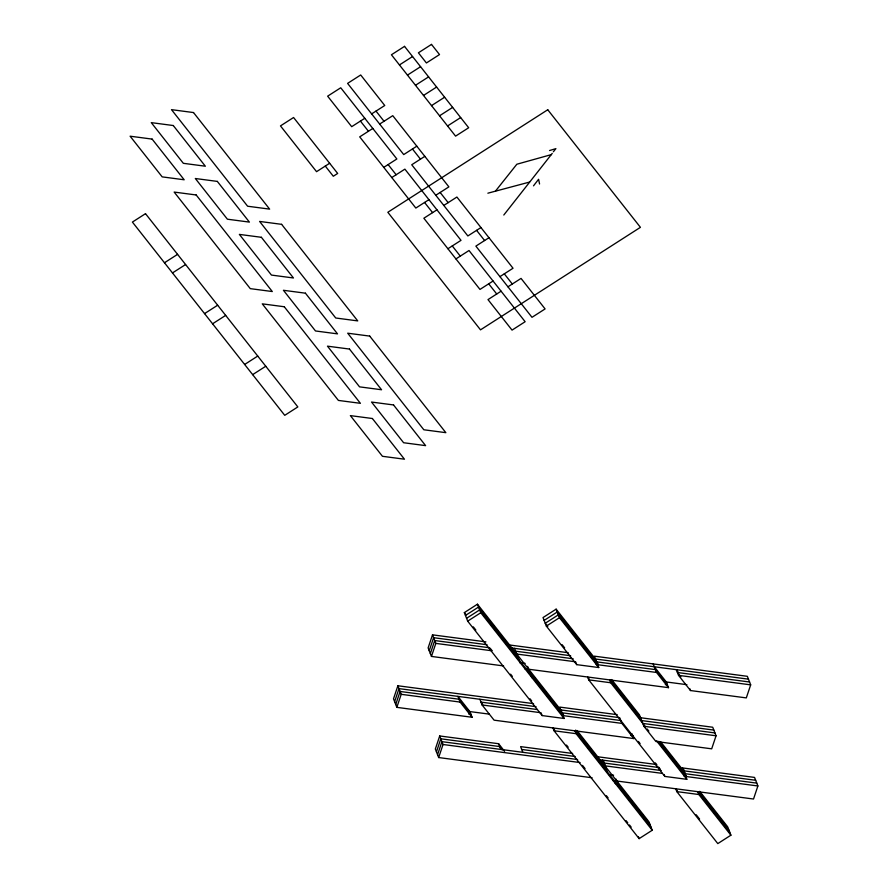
<?xml version="1.0" encoding="UTF-8"?>
<svg xmlns="http://www.w3.org/2000/svg" width="888" height="888" viewBox="0 0 888 888"><rect width="100%" height="100%" fill="white"/><g stroke="black" fill="none" stroke-linecap="round" stroke-linejoin="round"><path stroke-width="1.33" d="M533.555 703.64L397.88 685.769L393.506 698.823L396.836 707.359L472.083 717.271L469.863 711.577L457.875 696.381L460.106 702.075L472.083 717.271M394.616 701.664L398.99 688.622L536.041 706.67M395.726 704.517L400.1 691.463L458.985 699.222L470.973 714.429L468.908 714.152M396.836 707.359L401.21 694.316L397.88 685.769M485.914 641.88L432.5 634.842L428.127 647.896L431.457 656.432L503.618 665.933M429.237 650.738L433.61 637.695L487.024 644.732M430.347 653.59L434.72 640.537L489.51 647.752M431.457 656.432L435.83 643.389L432.5 634.842M504.595 751.315L498.601 743.722L439.704 735.963L435.342 749.006L438.672 757.553L592.107 777.755M436.452 751.859L440.814 738.805L499.711 746.564L502.275 749.827M437.562 754.7L441.924 741.658L577.611 759.529M438.672 757.553L443.034 744.499L439.704 735.963M639.038 717.537L712.72 727.239L716.061 735.786L711.688 748.828L655.888 741.48L643.9 726.284L639.46 714.884L611.61 679.553M596.281 660.106L556.121 609.157L543.023 617.56L546.353 626.107L576.734 664.646L598.745 667.543L594.294 656.154L747.352 676.312L750.682 684.859L746.309 697.901L690.509 690.553L678.532 675.357L676.312 669.663L678.021 671.828M589.299 679.142L587.612 677L588.722 679.853L664.846 776.423L686.846 779.32L682.406 767.92L754.556 777.422L757.886 785.969L753.524 799.022L612.698 780.474M533.51 185.836L538.594 179.276L539.56 184.005M503.796 215.029L552.247 153.38M495.437 191.164L516.838 164.236L551.27 154.634M553.368 151.77L555.899 148.629L549.561 150.527M399.456 64.935L412.554 56.532M407.47 75.103L420.568 66.711M415.484 85.281L428.593 76.879M364.79 118.293L351.692 126.684L327.639 96.17L340.737 87.779L396.858 158.974L383.76 167.377M371.639 113.897L384.748 105.494L360.695 74.981L347.596 83.383L403.718 154.579L416.816 146.187M423.509 95.449L436.607 87.046M372.805 128.46L359.707 136.863L415.828 208.058L428.937 199.656M379.664 124.065L392.762 115.673L448.884 186.869L435.786 195.271M164.469 262.759L177.567 254.357M329.648 163.27L316.55 171.673L280.475 125.896L293.573 117.505L337.673 173.449L333.3 176.246L325.286 166.067M431.524 105.617L444.622 97.225M172.483 272.927L185.581 264.535M439.538 115.795L452.647 107.393M447.563 125.963L460.661 117.56M391.775 177.544L404.884 169.142L461.005 240.348L447.907 248.74M424.83 156.355L411.732 164.757L467.854 235.953L480.952 227.55M204.551 313.608L217.66 305.217M212.576 323.787L225.674 315.384M436.952 209.834L423.854 218.226L479.975 289.421L493.073 281.03M443.8 205.439L456.898 197.036L513.031 268.243L499.933 276.634M244.644 364.469L257.742 356.066M252.658 374.636L265.767 366.245M455.921 258.919L469.019 250.516L525.141 321.711L512.043 330.114L487.989 299.6L501.087 291.197M488.977 237.729L475.879 246.12L532.001 317.316L545.099 308.924L521.045 278.41L507.947 286.802M617.204 714.662L559.673 707.081L564.113 718.47L542.113 715.573L467.676 621.145L464.346 612.598L477.444 604.206L561.749 711.155M465.456 615.451L478.554 607.048L517.837 656.887M466.566 618.292L479.664 609.901L563.003 715.628M467.676 621.145L480.774 612.742L477.444 604.206M544.133 620.401L557.231 612.01L598.235 664.024M546.353 626.107L559.451 617.704L556.121 609.157M554.667 730.069L552.98 727.927L554.09 730.78L639.127 838.638L652.225 830.247L648.895 821.7L576.989 730.48M699.722 791.33L727.572 826.661L730.902 835.197L717.804 843.6L676.823 791.619L675.713 788.766L677.4 790.908M487.856 193.196L529.548 182.073M507.847 644.766L568.176 652.713M510.389 647.807L570.662 655.744M595.404 659.007L748.462 679.165M515.617 651.193L573.149 658.774M596.525 661.849L655.411 669.608L667.399 684.803L665.334 684.537M749.572 682.006L677.422 672.505L680.841 676.845M435.83 643.389L491.985 650.782M516.727 654.045L575.624 661.804L576.734 664.646M596.192 664.513L656.521 672.46L668.509 687.656L524.586 668.697M678.532 675.357L750.682 684.859M519.613 662.648L525.119 663.369M664.224 681.684L686.912 684.681M588.722 679.853L610.722 682.75L645.454 726.806M560.783 709.934L619.68 717.682L621.9 723.387L633.877 738.583L494.083 720.168L482.106 704.972L479.886 699.278M713.841 730.091L641.68 720.579L609.612 679.897L610.722 682.75M537.151 709.523L480.996 702.119L482.706 704.295M561.893 712.775L620.79 720.534M642.79 723.431L714.951 732.933M401.21 694.316L460.106 702.075M482.106 704.972L541.003 712.731L542.113 715.573M561.571 715.439L621.9 723.387M643.9 726.284L716.061 735.786M467.798 711.31L489.122 714.107M630.713 735.464L632.767 735.73M554.09 730.78L576.101 733.677L652.225 830.247M572.649 753.468L520.601 746.619L522.832 752.314M597.324 756.72L656.288 764.479M521.711 749.461L575.135 756.498M598.49 759.573L658.774 767.51M683.516 770.773L755.666 780.275M661.249 770.54L603.729 762.97L605.438 765.134M684.626 773.626L756.776 783.127M443.034 744.499L580.086 762.559M604.839 765.811L662.359 773.393M684.204 776.267L757.886 785.969M608.802 774.558L613.564 775.18M615.184 783.505L617.926 783.86L650.005 824.552M676.823 791.619L698.834 794.516L730.902 835.197M412.454 148.984L420.468 159.152M476.59 230.347L484.604 240.526M376.013 111.1L384.027 121.268M440.148 192.463L448.174 202.642M504.295 273.837L512.309 284.005M360.428 121.09L368.442 131.258M424.564 202.464L432.589 212.632M488.711 283.827L496.725 293.995M388.134 164.569L396.148 174.747M452.27 245.943L460.284 256.11M654.301 666.755L666.289 681.962L668.509 687.656M682.406 767.92L684.115 770.096M660.761 741.913L685.336 773.082M611.033 680.264L640.57 717.737M659.307 741.502L686.335 775.79M699.145 792.029L728.682 829.503M597.635 664.701L558.341 614.851L545.243 623.254L547.774 626.462M657.886 741.136L685.736 776.467M729.792 832.356L697.724 791.674L698.834 794.516M559.451 617.704L598.745 667.543M647.152 728.959L648.851 731.113M656.465 740.77L686.846 779.32M562.126 644.666L564.657 647.885M638.417 741.447L640.104 743.589M655.289 762.87L656.976 765.001M658.663 767.143L660.361 769.286M696.192 814.751L699.611 819.08M604.328 762.293L602.619 760.117L607.059 771.505M529.825 672.094L563.603 714.951M575.568 730.114L605.949 768.664M651.115 827.394L574.991 730.824L576.101 733.677M480.774 612.742L564.113 718.47M464.346 612.598L466.034 614.74M473.315 626.861L475.846 630.069M490.198 648.273L491.885 650.416M510.611 674.181L512.298 676.323M530.025 698.812L531.712 700.954M566.489 745.054L568.176 747.197M582.517 765.4L585.059 768.608M606.404 795.704L608.114 797.868M626.051 820.623L627.76 822.788M629.47 824.963L631.179 827.128M689.776 688.655L690.509 690.553M653.191 663.913L656.521 672.46M664.102 774.525L664.846 776.423M632.034 733.832L633.877 738.583M616.083 779.12L619.036 786.713M638.383 836.74L639.127 838.638M527.605 666.4L532.045 677.788M514.507 648.351L518.947 659.74M498.601 743.722L500.821 749.417M404.54 46.365L391.43 54.767L455.577 136.13L468.675 127.739L404.54 46.365M145.499 213.675L132.401 222.078L284.737 415.329L297.835 406.926L145.499 213.675M431.501 44.4L418.403 52.803L426.418 62.97L439.516 54.568L431.501 44.4M547.752 109.757L387.834 212.276L480.508 329.848L640.426 227.328L547.752 109.757M193.506 112.554L171.495 109.657L247.619 206.227L269.63 209.124L193.506 112.554M173.271 125.53L151.271 122.633L183.339 163.314L205.35 166.211L173.271 125.53M152.114 139.094L130.114 136.197L162.182 176.879L184.182 179.776L152.114 139.094M217.327 181.407L195.327 178.51L227.395 219.203L249.395 222.1L217.327 181.407M196.17 194.972L174.159 192.074L250.283 288.644L272.294 291.541L196.17 194.972M281.607 224.331L259.607 221.434L335.731 318.004L357.731 320.901L281.607 224.331M261.383 237.296L239.372 234.399L271.451 275.08L293.451 277.977L261.383 237.296M305.428 293.184L283.427 290.287L315.495 330.969L337.507 333.866L305.428 293.184M284.271 306.749L262.271 303.851L338.395 400.421L360.395 403.319L284.271 306.749M369.719 336.097L347.708 333.2L423.831 429.77L445.843 432.667L369.719 336.097M349.484 349.062L327.483 346.165L359.551 386.857L381.563 389.754L349.484 349.062M393.539 404.95L371.539 402.053L403.607 442.735L425.607 445.632L393.539 404.95M372.383 418.514L350.372 415.617L382.451 456.299L404.451 459.196L372.383 418.514"/></g></svg>
